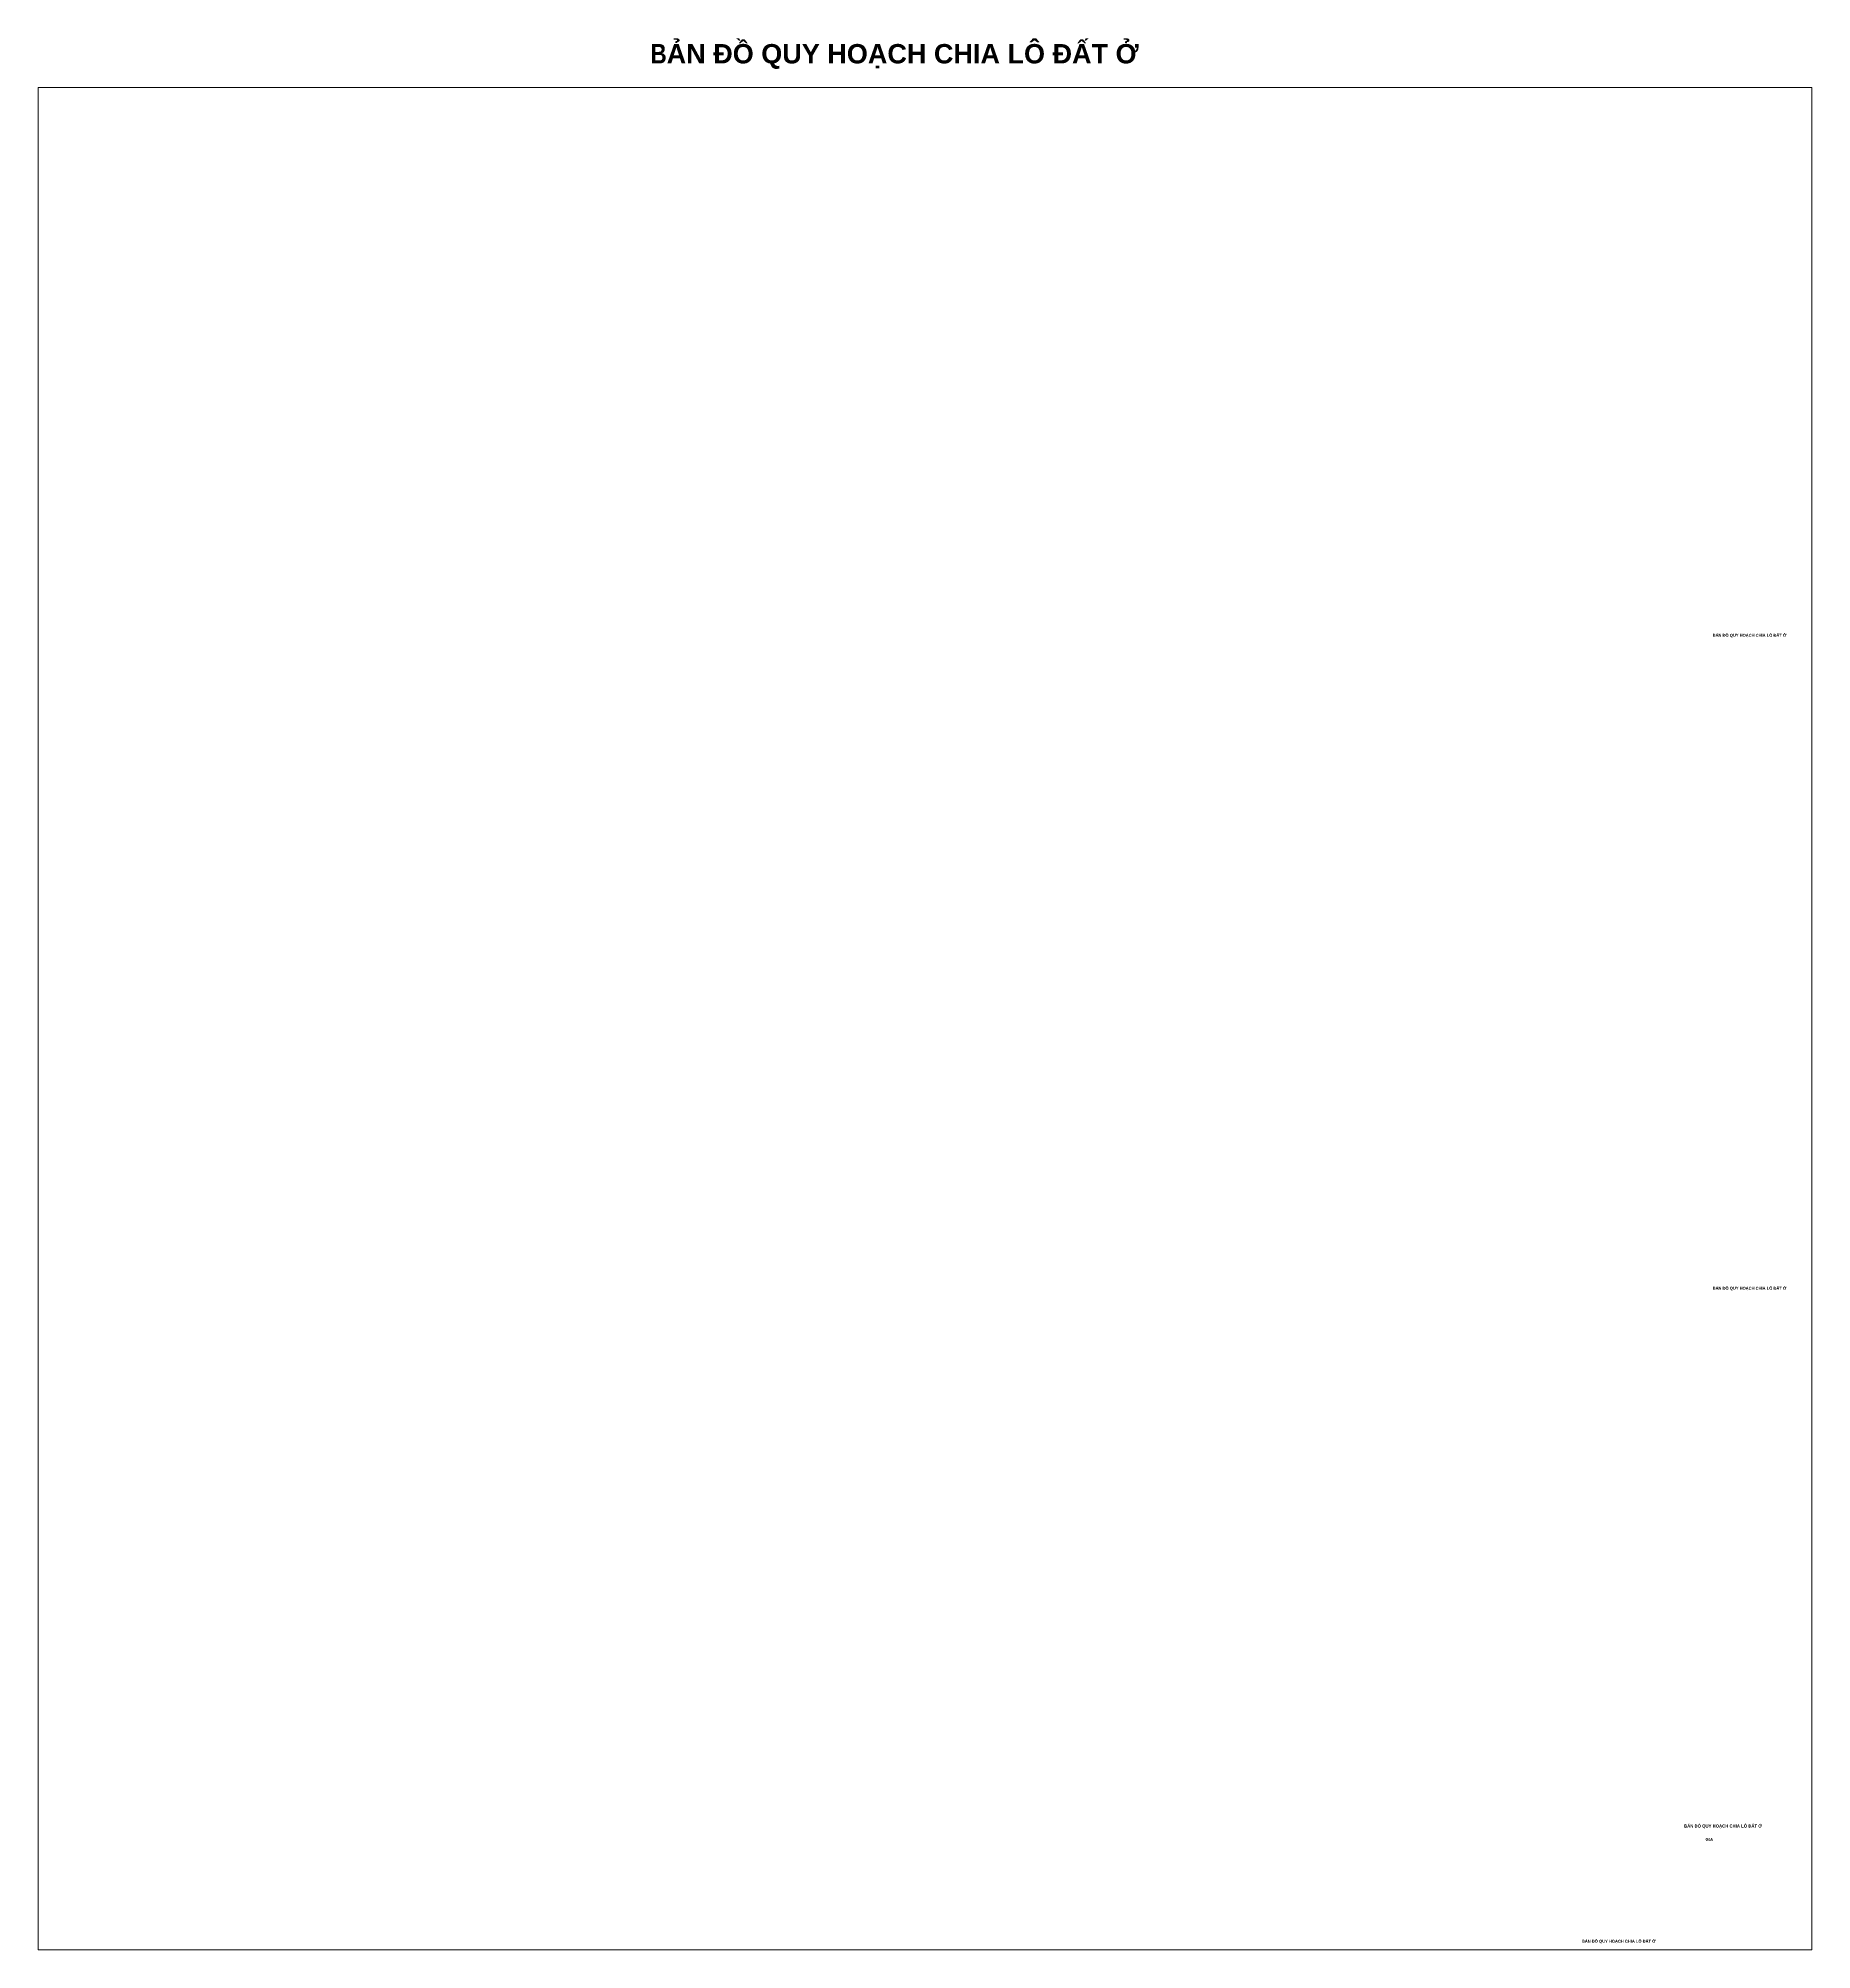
# Paper-space layout 'Layout1' of a CAD drawing. Header units: metres. Extents: x -1330 to -230, y 1447 to 2633.
import ezdxf
from ezdxf.enums import TextEntityAlignment as Align

# ---------------------------------------------------------------- set-up
doc = ezdxf.new("R2010")
doc.units = ezdxf.units.M
for name, color, linetype in [('CX', 96, 'CONTINUOUS'), ('hacth sdd', 8, 'CONTINUOUS'), ('KTEN', 7, 'CONTINUOUS')]:
    doc.layers.add(name, color=color, linetype=linetype)
doc.styles.add('ARIALB', font='', dxfattribs={"width": 0.75})
doc.styles.add('text', font='')
doc.styles.get('ARIALB').set_extended_font_data('.VnArialH', bold=True)
doc.styles.get('text').set_extended_font_data('.VnArial NarrowH')

psp = doc.layouts.get("Layout1")

# ---------------------------------------------------------------- texts
at = {"layer": 'hacth sdd', "attachment_point": 1, "style": 'text'}
for insert, char_height in [((-950.1, 2629.3), 12), ((-291.4, 2263.5), 1.8), ((-291.4, 1858.5), 1.8), ((-309.1, 1525), 1.9), ((-372.5, 1453.5), 1.8)]:
    psp.add_mtext_dynamic_manual_height_columns('{\\f.VnArial NarrowH|b1|i0|c0|p34;\\C1;B\\fArial|b1|i0|c0|p34;ẢN ĐỒ QUY HOẠCH CHIA LÔ ĐẤT Ở}', width=798.205, gutter_width=17.5, heights=[0], dxfattribs=dict(at, insert=insert, char_height=char_height))
at = {"layer": 'KTEN', "style": 'ARIALB'}
psp.add_text('04A', height=1.8, rotation=360, dxfattribs=at).set_placement((-293.5, 1514.8), align=Align.CENTER)

# ---------------------------------------------------------------- viewports
at = {"layer": 'CX'}
psp.add_viewport(center=(-780, 2024.8), size=(1100, 1155), view_center_point=(568524.692, 2066846.329), view_height=1155, dxfattribs=at)

doc.saveas('drawing.dxf')
